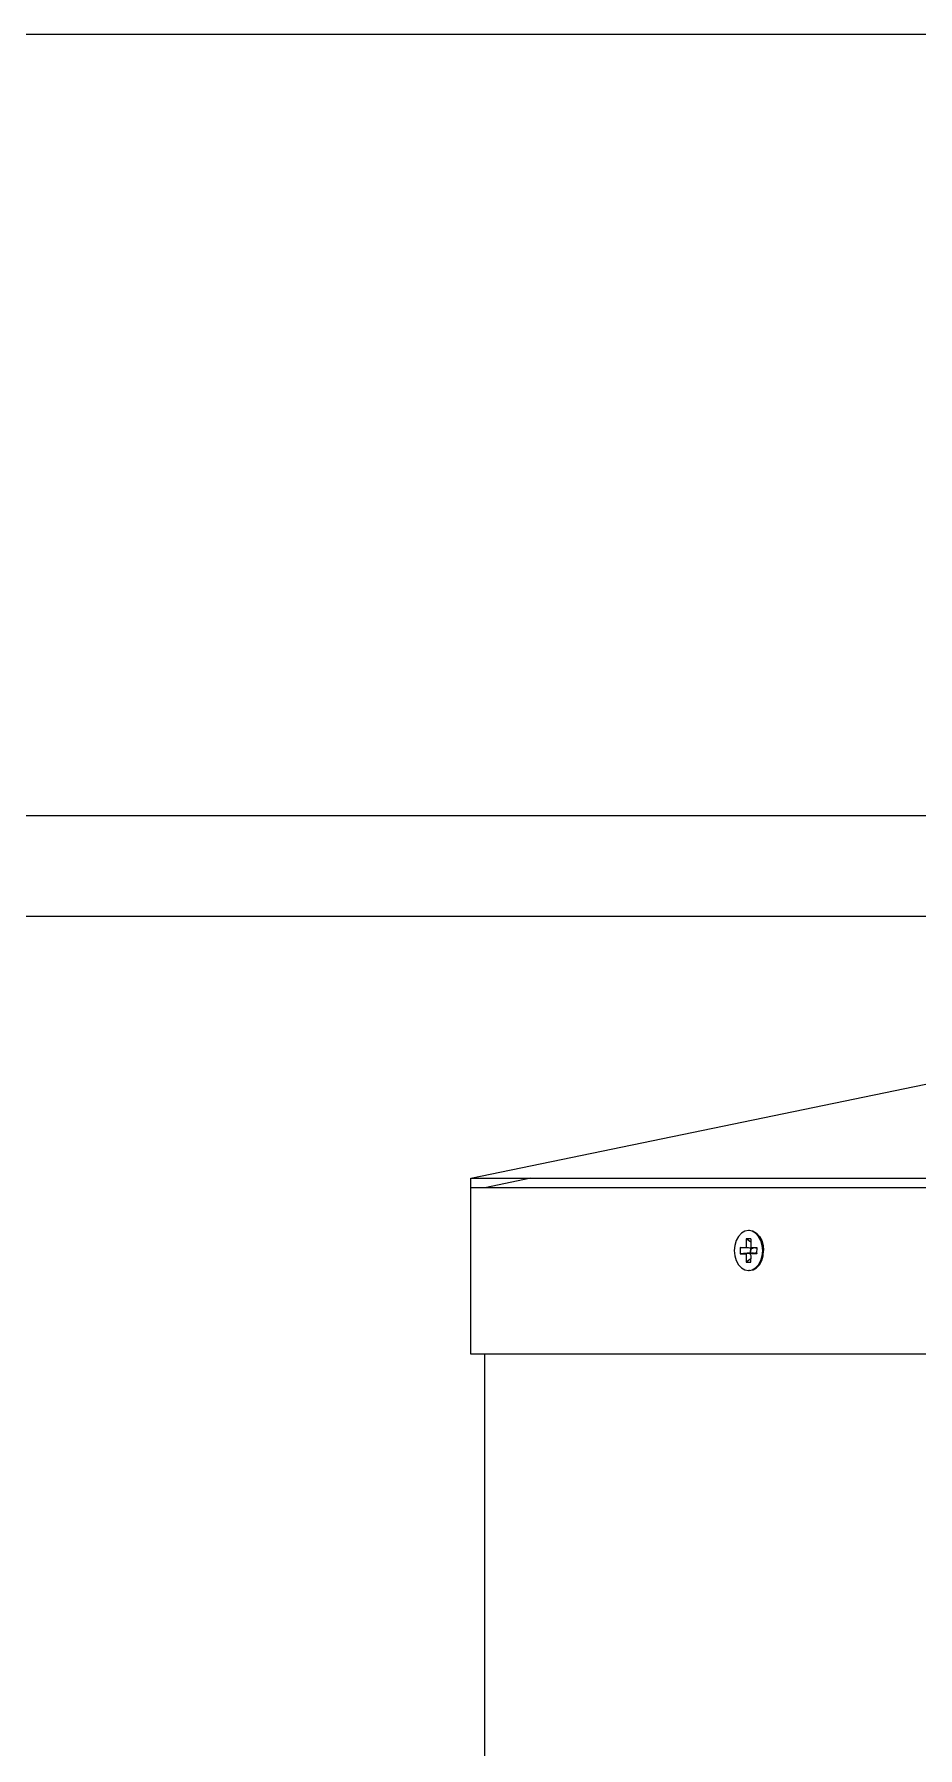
# Model space of a CAD drawing. Header units: metres. Extents: x -175 to 101, y -7 to 93.
# Drawn here: x 2.6878 to 2.8314, y 1.9247 to 2.2032 of the extents above; entities that cross this region are included whole.
import ezdxf

# ---------------------------------------------------------------- set-up
doc = ezdxf.new("R2010")
doc.units = ezdxf.units.M

msp = doc.modelspace()

# ---------------------------------------------------------------- linework, layer by layer
for p, q in [((0.2598, 2.20316), (2.9518, 2.20316)), ((2.83707, 2.07616), (2.61485, 2.07616)), ((2.84088, 2.05981), (2.61044, 2.05981)), ((2.75879, 2.01727), (2.84131, 2.03435)), ((2.75879, 2.01568), (2.75879, 2.01727)), ((2.75879, 2.01727), (2.76852, 2.01727)), ((2.76852, 2.01727), (2.76103, 2.01568)), ((2.76852, 2.01727), (2.84111, 2.01727)), ((2.75879, 1.98869), (2.75879, 2.01568)), ((2.76103, 2.01568), (2.75879, 2.01568)), ((2.84116, 2.01568), (2.76103, 2.01568)), ((2.80227, 2.00781), (2.8019, 2.00713)), ((2.80275, 2.00832), (2.80227, 2.00781)), ((2.8033, 2.00865), (2.80275, 2.00832)), ((2.8039, 2.00876), (2.8033, 2.00865)), ((2.80397, 2.00875), (2.8039, 2.00876)), ((2.80405, 2.00876), (2.80397, 2.00875)), ((2.8045, 2.00865), (2.80405, 2.00876)), ((2.80505, 2.00832), (2.8045, 2.00865)), ((2.80464, 2.00865), (2.8045, 2.00865)), ((2.80464, 2.00865), (2.8052, 2.00832)), ((2.80553, 2.00781), (2.80505, 2.00832)), ((2.8052, 2.00832), (2.80568, 2.00781)), ((2.8059, 2.00713), (2.80553, 2.00781)), ((2.80568, 2.00781), (2.80604, 2.00713)), ((2.80167, 2.00634), (2.80159, 2.0055)), ((2.80159, 2.0055), (2.80167, 2.00466)), ((2.8019, 2.00713), (2.80167, 2.00634)), ((2.80419, 2.00587), (2.80256, 2.00602)), ((2.80256, 2.00602), (2.80353, 2.00602)), ((2.80256, 2.00602), (2.80256, 2.00498)), ((2.80421, 2.00513), (2.80256, 2.00498)), ((2.80256, 2.00498), (2.80353, 2.00498)), ((2.80427, 2.00685), (2.80353, 2.00739)), ((2.80353, 2.00739), (2.80353, 2.00602)), ((2.80427, 2.00739), (2.80353, 2.00739)), ((2.80434, 2.00592), (2.80353, 2.00602)), ((2.80422, 2.00505), (2.80353, 2.00498)), ((2.80353, 2.00498), (2.80353, 2.00361)), ((2.80417, 2.00498), (2.80423, 2.0049)), ((2.8042, 2.00536), (2.80418, 2.00519)), ((2.80418, 2.00519), (2.80418, 2.00516)), ((2.80418, 2.00516), (2.80418, 2.00497)), ((2.80418, 2.00497), (2.80419, 2.00492)), ((2.80419, 2.00587), (2.80434, 2.00592)), ((2.80419, 2.00587), (2.80426, 2.00558)), ((2.80424, 2.00555), (2.8042, 2.0054)), ((2.8042, 2.0054), (2.8042, 2.00536)), ((2.80421, 2.00513), (2.80422, 2.00528)), ((2.80422, 2.00505), (2.80421, 2.00513)), ((2.80421, 2.00513), (2.80467, 2.00513)), ((2.80422, 2.00536), (2.80424, 2.0055)), ((2.80422, 2.00528), (2.80422, 2.00536)), ((2.80467, 2.00513), (2.80422, 2.00505)), ((2.80423, 2.0049), (2.80422, 2.00505)), ((2.80423, 2.0049), (2.80427, 2.00498)), ((2.80424, 2.00483), (2.80423, 2.0049)), ((2.80425, 2.00561), (2.80424, 2.00555)), ((2.80424, 2.0055), (2.80426, 2.00558)), ((2.80431, 2.00574), (2.80425, 2.00561)), ((2.80426, 2.00558), (2.80431, 2.00574)), ((2.80427, 2.00739), (2.80427, 2.00685)), ((2.80427, 2.00685), (2.80427, 2.00602)), ((2.80467, 2.00595), (2.80427, 2.00602)), ((2.80427, 2.00602), (2.80467, 2.00602)), ((2.80467, 2.00505), (2.80427, 2.00498)), ((2.80467, 2.00498), (2.80427, 2.00498)), ((2.80434, 2.00592), (2.80431, 2.00583)), ((2.80431, 2.00574), (2.80431, 2.00583)), ((2.80434, 2.00592), (2.80467, 2.00587)), ((2.80467, 2.00602), (2.80467, 2.00595)), ((2.80467, 2.00602), (2.8052, 2.00602)), ((2.8052, 2.00587), (2.80467, 2.00595)), ((2.80467, 2.00595), (2.80467, 2.00587)), ((2.8052, 2.00513), (2.80467, 2.00505)), ((2.80467, 2.00513), (2.80467, 2.00505)), ((2.80467, 2.00505), (2.80467, 2.00498)), ((2.8052, 2.00498), (2.80467, 2.00498)), ((2.8051, 2.00591), (2.80498, 2.00593)), ((2.80522, 2.00587), (2.8051, 2.00591)), ((2.8052, 2.00587), (2.8052, 2.00602)), ((2.8052, 2.00602), (2.80524, 2.00602)), ((2.80524, 2.00587), (2.8052, 2.00587)), ((2.80524, 2.00587), (2.8052, 2.00513)), ((2.8052, 2.00513), (2.80524, 2.00513)), ((2.8052, 2.00498), (2.8052, 2.00513)), ((2.8052, 2.00513), (2.80524, 2.00498)), ((2.80524, 2.00498), (2.8052, 2.00498)), ((2.80524, 2.00602), (2.80524, 2.00587)), ((2.80613, 2.00634), (2.8059, 2.00713)), ((2.80604, 2.00713), (2.80627, 2.00634)), ((2.80621, 2.0055), (2.80613, 2.00634)), ((2.80613, 2.00466), (2.80621, 2.0055)), ((2.80627, 2.00634), (2.80635, 2.0055)), ((2.80627, 2.00466), (2.80635, 2.0055)), ((2.80167, 2.00466), (2.8019, 2.00387)), ((2.8019, 2.00387), (2.80227, 2.00319)), ((2.80227, 2.00319), (2.80275, 2.00268)), ((2.80275, 2.00268), (2.8033, 2.00235)), ((2.8033, 2.00235), (2.8039, 2.00224)), ((2.80427, 2.00415), (2.80353, 2.00361)), ((2.80353, 2.00361), (2.80427, 2.00361)), ((2.8039, 2.00224), (2.80397, 2.00225)), ((2.80405, 2.00224), (2.80397, 2.00225)), ((2.80405, 2.00224), (2.8045, 2.00235)), ((2.80422, 2.00474), (2.80425, 2.0048)), ((2.80422, 2.00474), (2.80427, 2.00471)), ((2.80425, 2.0048), (2.80424, 2.00483)), ((2.80427, 2.00471), (2.80427, 2.00415)), ((2.80427, 2.00361), (2.80427, 2.00415)), ((2.8045, 2.00235), (2.80505, 2.00268)), ((2.8045, 2.00235), (2.80464, 2.00235)), ((2.80464, 2.00235), (2.8052, 2.00268)), ((2.80505, 2.00268), (2.80553, 2.00319)), ((2.80568, 2.00319), (2.8052, 2.00268)), ((2.80553, 2.00319), (2.8059, 2.00387)), ((2.80568, 2.00319), (2.80604, 2.00387)), ((2.8059, 2.00387), (2.80613, 2.00466)), ((2.80604, 2.00387), (2.80627, 2.00466)), ((2.76103, 1.98869), (2.75879, 1.98869)), ((2.76103, 0.0428), (2.76103, 1.98869)), ((2.85083, 1.98869), (2.76103, 1.98869))]:
    msp.add_line(p, q)

doc.saveas('drawing.dxf')
